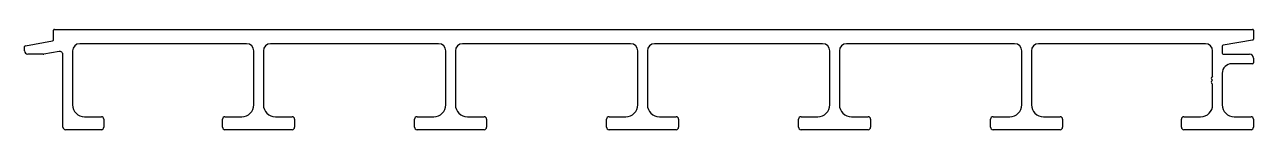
# Model space of a CAD drawing. Extents: x 3001 to 3257, y 461 to 482.
import ezdxf

# ---------------------------------------------------------------- set-up
doc = ezdxf.new("R2010")
doc.units = 0
doc.layers.get('0').update_dxf_attribs({"linetype": 'CONTINUOUS'})

msp = doc.modelspace()

# ---------------------------------------------------------------- linework, layer by layer
for p, q in [((3006.6, 479.51), (3006.6, 481.54)), ((3006.8, 481.74), (3256.4, 481.74)), ((3256.6, 481.54), (3256.6, 479.71)), ((3000.76, 478.31), (3006.43, 479.31)), ((3046.85, 478.74), (3012.1, 478.74)), ((3086.85, 478.74), (3051.85, 478.74)), ((3126.85, 478.74), (3091.85, 478.74)), ((3166.85, 478.74), (3131.85, 478.74)), ((3206.85, 478.74), (3171.85, 478.74)), ((3246.6, 478.74), (3211.85, 478.74)), ((3256.43, 479.51), (3250.26, 478.43)), ((3000.6, 477.24), (3000.6, 478.12)), ((3004.49, 476.54), (3001.3, 476.54)), ((3007.78, 477.11), (3004.63, 476.56)), ((3008.6, 461.24), (3008.6, 476.42)), ((3010.6, 477.24), (3010.6, 465.94)), ((3048.35, 465.94), (3048.35, 477.24)), ((3050.35, 477.24), (3050.35, 465.94)), ((3088.35, 465.94), (3088.35, 477.24)), ((3090.35, 477.24), (3090.35, 465.94)), ((3128.35, 465.94), (3128.35, 477.24)), ((3130.35, 477.24), (3130.35, 465.94)), ((3168.35, 465.94), (3168.35, 477.24)), ((3170.35, 477.24), (3170.35, 465.94)), ((3208.35, 465.94), (3208.35, 477.24)), ((3210.35, 477.24), (3210.35, 465.94)), ((3248.1, 471.91), (3248.1, 477.24)), ((3250.1, 478.23), (3250.1, 476.74)), ((3250.3, 476.54), (3255.8, 476.54)), ((3256.4, 474.54), (3252.1, 474.54)), ((3256.6, 475.74), (3256.6, 474.74)), ((3248.1, 471.91), (3247.87, 471.68)), ((3247.87, 471.32), (3248.1, 471.09)), ((3248.1, 471.09), (3247.87, 470.87)), ((3250.1, 472.54), (3250.1, 465.94)), ((3247.87, 470.51), (3248.1, 470.28)), ((3248.1, 465.94), (3248.1, 470.28)), ((3013.1, 463.44), (3016.6, 463.44)), ((3042.35, 463.44), (3045.85, 463.44)), ((3052.85, 463.44), (3056.35, 463.44)), ((3082.35, 463.44), (3085.85, 463.44)), ((3092.85, 463.44), (3096.35, 463.44)), ((3122.35, 463.44), (3125.85, 463.44)), ((3132.85, 463.44), (3136.35, 463.44)), ((3162.35, 463.44), (3165.85, 463.44)), ((3172.85, 463.44), (3176.35, 463.44)), ((3202.35, 463.44), (3205.85, 463.44)), ((3212.85, 463.44), (3216.35, 463.44)), ((3242.1, 463.44), (3245.6, 463.44)), ((3252.6, 463.44), (3256.1, 463.44)), ((3017.1, 462.94), (3017.1, 461.24)), ((3041.85, 461.24), (3041.85, 462.94)), ((3056.85, 462.94), (3056.85, 461.24)), ((3081.85, 461.24), (3081.85, 462.94)), ((3096.85, 462.94), (3096.85, 461.24)), ((3121.85, 461.24), (3121.85, 462.94)), ((3136.85, 462.94), (3136.85, 461.24)), ((3161.85, 461.24), (3161.85, 462.94)), ((3176.85, 462.94), (3176.85, 461.24)), ((3201.85, 461.24), (3201.85, 462.94)), ((3216.85, 462.94), (3216.85, 461.24)), ((3241.6, 461.24), (3241.6, 462.94)), ((3256.6, 462.94), (3256.6, 461.24)), ((3016.6, 460.74), (3009.1, 460.74)), ((3056.35, 460.74), (3042.35, 460.74)), ((3096.35, 460.74), (3082.35, 460.74)), ((3136.35, 460.74), (3122.35, 460.74)), ((3176.35, 460.74), (3162.35, 460.74)), ((3216.35, 460.74), (3202.35, 460.74)), ((3256.1, 460.74), (3242.1, 460.74))]:
    msp.add_line(p, q)
for centre, radius, start, end in [((3006.8, 481.54), 0.2, 90, 180), ((3256.4, 481.54), 0.2, 0, 90), ((3006.4, 479.51), 0.2, 280, 0), ((3012.1, 477.24), 1.5, 90, 180), ((3046.85, 477.24), 1.5, 0, 90), ((3051.85, 477.24), 1.5, 90, 180), ((3086.85, 477.24), 1.5, 0, 90), ((3091.85, 477.24), 1.5, 90, 180), ((3126.85, 477.24), 1.5, 0, 90), ((3131.85, 477.24), 1.5, 90, 180), ((3166.85, 477.24), 1.5, 0, 90), ((3171.85, 477.24), 1.5, 90, 180), ((3206.85, 477.24), 1.5, 0, 90), ((3211.85, 477.24), 1.5, 90, 180), ((3246.6, 477.24), 1.5, 0, 90), ((3256.4, 479.71), 0.2, 280, 360), ((3000.8, 478.12), 0.2, 100, 180), ((3001.3, 477.24), 0.7, 180, 270), ((3004.49, 477.34), 0.8, 270, 280), ((3007.9, 476.42), 0.7, 0, 100), ((3250.3, 478.23), 0.2, 100, 180), ((3250.3, 476.74), 0.2, 180, 270), ((3255.8, 475.74), 0.8, 0, 90), ((3252.1, 472.54), 2, 90, 180), ((3256.4, 474.74), 0.2, 270, 0), ((3248.05, 471.5), 0.25, 135, 225), ((3248.05, 470.69), 0.25, 135, 225), ((3013.1, 465.94), 2.5, 180, 270), ((3045.85, 465.94), 2.5, 270, 0), ((3052.85, 465.94), 2.5, 180, 270), ((3085.85, 465.94), 2.5, 270, 360), ((3092.85, 465.94), 2.5, 180, 270), ((3125.85, 465.94), 2.5, 270, 360), ((3132.85, 465.94), 2.5, 180, 270), ((3165.85, 465.94), 2.5, 270, 360), ((3172.85, 465.94), 2.5, 180, 270), ((3205.85, 465.94), 2.5, 270, 0), ((3212.85, 465.94), 2.5, 180, 270), ((3245.6, 465.94), 2.5, 270, 360), ((3252.6, 465.94), 2.5, 180, 270), ((3016.6, 462.94), 0.5, 0, 90), ((3042.35, 462.94), 0.5, 90, 180), ((3056.35, 462.94), 0.5, 0, 90), ((3082.35, 462.94), 0.5, 90, 180), ((3096.35, 462.94), 0.5, 0, 90), ((3122.35, 462.94), 0.5, 90, 180), ((3136.35, 462.94), 0.5, 0, 90), ((3162.35, 462.94), 0.5, 90, 180), ((3176.35, 462.94), 0.5, 0, 90), ((3202.35, 462.94), 0.5, 90, 180), ((3216.35, 462.94), 0.5, 0, 90), ((3242.1, 462.94), 0.5, 90, 180), ((3256.1, 462.94), 0.5, 0, 90), ((3009.1, 461.24), 0.5, 180, 270), ((3016.6, 461.24), 0.5, 270, 0), ((3042.35, 461.24), 0.5, 180, 270), ((3056.35, 461.24), 0.5, 270, 360), ((3082.35, 461.24), 0.5, 180, 270), ((3096.35, 461.24), 0.5, 270, 0), ((3122.35, 461.24), 0.5, 180, 270), ((3136.35, 461.24), 0.5, 270, 360), ((3162.35, 461.24), 0.5, 180, 270), ((3176.35, 461.24), 0.5, 270, 360), ((3202.35, 461.24), 0.5, 180, 270), ((3216.35, 461.24), 0.5, 270, 0), ((3242.1, 461.24), 0.5, 180, 270), ((3256.1, 461.24), 0.5, 270, 0)]:
    msp.add_arc(centre, radius, start, end)

doc.saveas('drawing.dxf')
